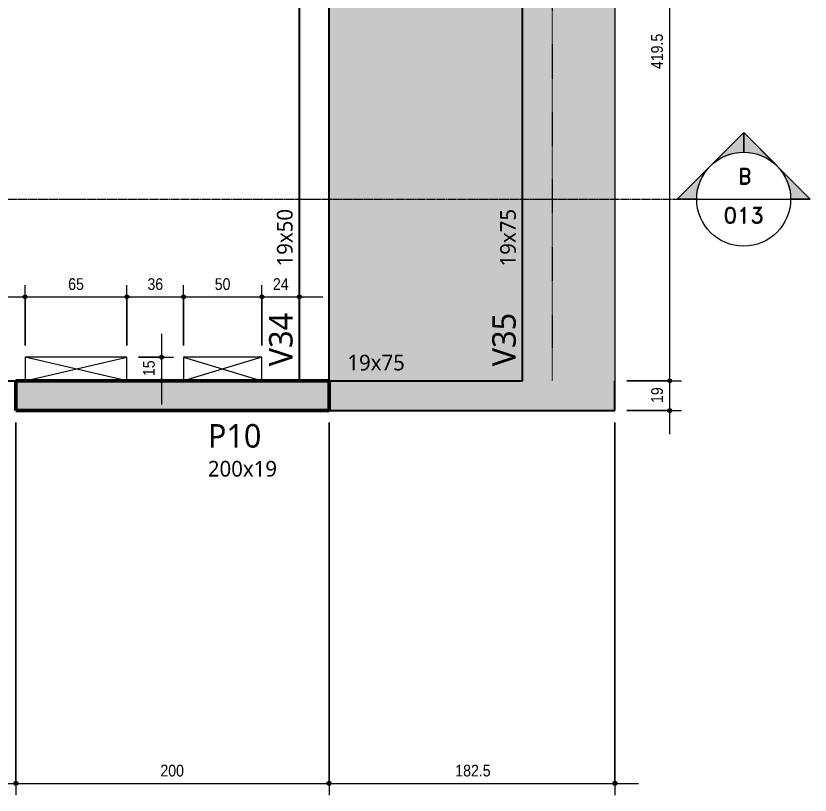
# Model space of a CAD drawing. Header units: centimetres. Extents: x -1968 to 25888, y -1244 to 84208.
# Drawn here: x 1294 to 1802, y -460 to 37 of the extents above; entities that cross this region are included whole.
import ezdxf

# ---------------------------------------------------------------- set-up
doc = ezdxf.new("R2010")
doc.units = ezdxf.units.CM
doc.linetypes.add('Aligning Line', pattern=[0.635, 0.3175, -0.3175])
doc.linetypes.add('Centro de 6 mm', pattern=[1.32, 0.6, -0.24, 0.24, -0.24])
for name, color, linetype, lineweight in [('A-ANNO-DIMS', 7, 'Continuous', 9), ('A-ANNO-DIMS-50', 7, 'Continuous', 9), ('A-FLOR', 7, 'Continuous', 18), ('G-ANNO-SYMB', 7, 'Continuous', 9), ('S-BEAM', 7, 'Continuous', 18), ('S-BEAM-IDEN', 7, 'Continuous', 9), ('S-COLS', 7, 'Continuous', 18), ('S-COLS-IDEN', 7, 'Continuous', 9)]:
    doc.layers.add(name, color=color, linetype=linetype, lineweight=lineweight)
doc.layers.add('A-DETL', color=7, linetype='Continuous', lineweight=18, true_color=0x00a600)
doc.styles.add('Fira Sans', font='', dxfattribs={"width": 0.9, "height": 7.5})
doc.styles.add('Gadugi', font='gadugi.ttf', dxfattribs={"height": 10})
doc.styles.add('Gadugi_1', font='gadugi.ttf', dxfattribs={"height": 15})
doc.styles.add('RomanD', font='romand__.ttf', dxfattribs={"height": 10})
doc.styles.get('Fira Sans').set_extended_font_data('Fira Sans')
doc.dimstyles.new('PED_R80_1_5mm_ACIMA_As_ESQ__R00', dxfattribs={"dimscale": 30.48, "dimtxt": 10.229846, "dimasz": 0.328084, "dimexe": 0.246063, "dimexo": 0.246063, "dimgap": 0.049213, "dimtad": 1, "dimdec": 1, "dimrnd": 0.5, "dimdsep": 46, "dimtxsty": 'Fira Sans', "dimblk1": 'DOTSMALL', "dimblk2": 'DOTSMALL', "dimsah": 1, "dimcen": 0.09, "dimdle": 0.492126, "dimazin": 0, "dimtfac": 1, "dimtdec": 4, "dimtix": 1, "dimtmove": 0, "dimatfit": 3, "dimfxl": 1, "dimtvp": 1, "dimtolj": 1, "dimtzin": 0, "dimarcsym": 2})

# ---------------------------------------------------------------- blocks, each defined once
blk = doc.blocks.new('Corte - M_Cabeça do corte - Preenchida-2060824-PL100 - FORMA DO PAVIMENTO TIPO')
at = {"layer": 'G-ANNO-SYMB'}
h = blk.add_hatch(color=256, dxfattribs=at)
edge = h.paths.add_edge_path(flags=0)
edge.add_line((-0.6, 0.849), (-0.6, 0.6))
edge.add_arc((-0.6, 0), 0.6, 90, 135)
edge.add_line((-1.024, 0.424), (-0.6, 0.849))
h = blk.add_hatch(color=256, dxfattribs=at)
edge = h.paths.add_edge_path(flags=0)
edge.add_line((-0.6, 0.849), (-0.176, 0.424))
edge.add_arc((-0.6, 0), 0.6, 45, 90)
edge.add_line((-0.6, 0.6), (-0.6, 0.849))
h = blk.add_hatch(color=256, dxfattribs=at)
edge = h.paths.add_edge_path(flags=0)
edge.add_line((-1.449, 0), (-1.024, 0.424))
edge.add_arc((-0.6, 0), 0.6, 135, 180)
edge.add_line((-1.2, 0), (-1.449, 0))
h = blk.add_hatch(color=256, dxfattribs=at)
edge = h.paths.add_edge_path(flags=0)
edge.add_line((0.249, 0), (0, 0))
edge.add_arc((-0.6, 0), 0.6, 360, 405)
edge.add_line((-0.176, 0.424), (0.249, 0))
for p, q in [((-0.6, 0.849), (-1.449, 0)), ((-0.6, 0.849), (-1.024, 0.424)), ((-0.6, 0.849), (0.249, 0)), ((-0.6, 0.6), (-0.6, 0.849)), ((-0.6, 0.849), (-0.6, 0.6)), ((-0.176, 0.424), (-0.6, 0.849)), ((-1.024, 0.424), (-1.449, 0)), ((0.249, 0), (-0.176, 0.424)), ((-1.449, 0), (-1.2, 0)), ((0, 0), (0.249, 0)), ((-1.2, 0), (-1.449, 0)), ((0, 0), (0.249, 0))]:
    blk.add_line(p, q, dxfattribs=at)
for start, end in [(360, 180), (90, 135), (45, 90), (135, 180), (360, 45), (180, 360)]:
    blk.add_arc((-0.6, 0), 0.6, start, end, dxfattribs=at)
blk = doc.blocks.new('DIMBLOCK70-PL100 - FORMA DO PAVIMENTO TIPO')
at = {"layer": 'A-ANNO-DIMS-50', "true_color": 0x000032}
h = blk.add_hatch(color=178, dxfattribs=at)
edge = h.paths.add_edge_path(flags=0)
edge.add_arc((1712.02, -195.75), 1.25, 0, 360)
h = blk.add_hatch(color=178, dxfattribs=at)
edge = h.paths.add_edge_path(flags=0)
edge.add_arc((1712.02, -214.75), 1.25, 0, 360)
at = {"layer": 'A-ANNO-DIMS-50', "color": 178, "true_color": 0x000032}
for p, q in [((1684.5, -195.75), (1719.52, -195.75)), ((1712.02, -195.75), (1684.5, -195.75)), ((1712.02, -229.75), (1712.02, -195.75)), ((1684.5, -214.75), (1719.52, -214.75)), ((1712.02, -214.75), (1684.5, -214.75))]:
    blk.add_line(p, q, dxfattribs=at)
for centre in [(1712.02, -195.75), (1712.02, -214.75)]:
    blk.add_circle(centre, 1.25, dxfattribs=at)
at = {"layer": 'A-ANNO-DIMS-50', "color": 0, "insert": (1700.13, -209.91), "char_height": 7.5, "width": 11.1741, "attachment_point": 1, "rotation": 90, "line_spacing_factor": 1.049215, "style": 'Fira Sans'}
blk.add_mtext('19', dxfattribs=at)
blk = doc.blocks.new('_DotSmall')
at = {"color": 0, "linetype": 'ByBlock', "const_width": 0.5}
blk.add_lwpolyline([(-0.0625, 0, 1), (0.0625, 0, 1)], format="xyb", close=True, dxfattribs=at)
blk = doc.blocks.new('DIMBLOCK71-PL100 - FORMA DO PAVIMENTO TIPO')
at = {"layer": 'A-ANNO-DIMS-50', "true_color": 0x000032}
h = blk.add_hatch(color=178, dxfattribs=at)
edge = h.paths.add_edge_path(flags=0)
edge.add_arc((1712.02, 223.75), 1.25, 0, 360)
h = blk.add_hatch(color=178, dxfattribs=at)
edge = h.paths.add_edge_path(flags=0)
edge.add_arc((1712.02, -195.75), 1.25, 0, 360)
at = {"layer": 'A-ANNO-DIMS-50', "color": 178, "true_color": 0x000032}
for p, q in [((1717.75, 223.75), (1704.52, 223.75)), ((1712.02, -195.75), (1712.02, 223.75)), ((1712.02, 223.75), (1717.75, 223.75)), ((1684.5, -195.75), (1719.52, -195.75)), ((1712.02, -195.75), (1684.5, -195.75))]:
    blk.add_line(p, q, dxfattribs=at)
for centre in [(1712.02, 223.75), (1712.02, -195.75)]:
    blk.add_circle(centre, 1.25, dxfattribs=at)
at = {"layer": 'A-ANNO-DIMS-50', "color": 0, "insert": (1700.13, 3.18), "char_height": 7.5, "width": 25.9681, "attachment_point": 1, "rotation": 90, "line_spacing_factor": 1.049215, "style": 'Fira Sans'}
blk.add_mtext('419.5', dxfattribs=at)
blk = doc.blocks.new('DIMBLOCK140-PL100 - FORMA DO PAVIMENTO TIPO')
at = {"layer": 'A-ANNO-DIMS-50', "true_color": 0x000032}
h = blk.add_hatch(color=178, dxfattribs=at)
edge = h.paths.add_edge_path(flags=0)
edge.add_arc((1200.5, -452.61), 1.25, 0, 360)
h = blk.add_hatch(color=178, dxfattribs=at)
edge = h.paths.add_edge_path(flags=0)
edge.add_arc((1294.5, -452.61), 1.25, 0, 360)
at = {"layer": 'A-ANNO-DIMS-50', "color": 178, "true_color": 0x000032}
for p, q in [((1200.5, -222.25), (1200.5, -460.11)), ((1200.5, -452.61), (1200.5, -222.25)), ((1294.5, -222.25), (1294.5, -460.11)), ((1294.5, -452.61), (1294.5, -222.25)), ((1200.5, -452.61), (1294.5, -452.61))]:
    blk.add_line(p, q, dxfattribs=at)
for centre in [(1200.5, -452.61), (1294.5, -452.61)]:
    blk.add_circle(centre, 1.25, dxfattribs=at)
at = {"layer": 'A-ANNO-DIMS-50', "color": 0, "insert": (1242.38, -440.72), "char_height": 7.5, "width": 12.2758, "attachment_point": 1, "line_spacing_factor": 1.049215, "style": 'Fira Sans'}
blk.add_mtext('94', dxfattribs=at)
blk = doc.blocks.new('DIMBLOCK141-PL100 - FORMA DO PAVIMENTO TIPO')
at = {"layer": 'A-ANNO-DIMS-50', "true_color": 0x000032}
h = blk.add_hatch(color=178, dxfattribs=at)
edge = h.paths.add_edge_path(flags=0)
edge.add_arc((1294.5, -452.61), 1.25, 0, 360)
h = blk.add_hatch(color=178, dxfattribs=at)
edge = h.paths.add_edge_path(flags=0)
edge.add_arc((1494.5, -452.61), 1.25, 0, 360)
at = {"layer": 'A-ANNO-DIMS-50', "color": 178, "true_color": 0x000032}
for p, q in [((1294.5, -222.25), (1294.5, -460.11)), ((1294.5, -452.61), (1294.5, -222.25)), ((1494.5, -222.25), (1494.5, -460.11)), ((1494.5, -452.61), (1494.5, -222.25)), ((1294.5, -452.61), (1494.5, -452.61))]:
    blk.add_line(p, q, dxfattribs=at)
for centre in [(1294.5, -452.61), (1494.5, -452.61)]:
    blk.add_circle(centre, 1.25, dxfattribs=at)
at = {"layer": 'A-ANNO-DIMS-50', "color": 0, "insert": (1386.76, -440.72), "char_height": 7.5, "width": 18.5711, "attachment_point": 1, "line_spacing_factor": 1.049215, "style": 'Fira Sans'}
blk.add_mtext('200', dxfattribs=at)
blk = doc.blocks.new('DIMBLOCK142-PL100 - FORMA DO PAVIMENTO TIPO')
at = {"layer": 'A-ANNO-DIMS-50', "true_color": 0x000032}
h = blk.add_hatch(color=178, dxfattribs=at)
edge = h.paths.add_edge_path(flags=0)
edge.add_arc((1494.5, -452.61), 1.25, 0, 360)
h = blk.add_hatch(color=178, dxfattribs=at)
edge = h.paths.add_edge_path(flags=0)
edge.add_arc((1677, -452.61), 1.25, 0, 360)
at = {"layer": 'A-ANNO-DIMS-50', "color": 178, "true_color": 0x000032}
for p, q in [((1494.5, -222.25), (1494.5, -460.11)), ((1494.5, -452.61), (1494.5, -222.25)), ((1677, -222.25), (1677, -460.11)), ((1677, -452.61), (1677, -222.25)), ((1494.5, -452.61), (1692, -452.61))]:
    blk.add_line(p, q, dxfattribs=at)
for centre in [(1494.5, -452.61), (1677, -452.61)]:
    blk.add_circle(centre, 1.25, dxfattribs=at)
at = {"layer": 'A-ANNO-DIMS-50', "color": 0, "insert": (1575.06, -440.72), "char_height": 7.5, "width": 25.6533, "attachment_point": 1, "line_spacing_factor": 1.049215, "style": 'Fira Sans'}
blk.add_mtext('182.5', dxfattribs=at)
blk = doc.blocks.new('DIMBLOCK245-PL100 - FORMA DO PAVIMENTO TIPO')
at = {"layer": 'A-ANNO-DIMS-50', "true_color": 0x000032}
h = blk.add_hatch(color=178, dxfattribs=at)
edge = h.paths.add_edge_path(flags=0)
edge.add_arc((1300.36, -142.15), 1.25, 0, 360)
h = blk.add_hatch(color=178, dxfattribs=at)
edge = h.paths.add_edge_path(flags=0)
edge.add_arc((1365.36, -142.15), 1.25, 0, 360)
at = {"layer": 'A-ANNO-DIMS-50', "color": 178, "true_color": 0x000032}
for p, q in [((1300.36, -173.18), (1300.36, -134.65)), ((1365.36, -173.18), (1365.36, -134.65)), ((1285.36, -142.15), (1365.36, -142.15)), ((1300.36, -142.15), (1300.36, -173.18)), ((1365.36, -142.15), (1365.36, -173.18))]:
    blk.add_line(p, q, dxfattribs=at)
for centre in [(1300.36, -142.15), (1365.36, -142.15)]:
    blk.add_circle(centre, 1.25, dxfattribs=at)
at = {"layer": 'A-ANNO-DIMS-50', "color": 0, "insert": (1327.88, -130.26), "char_height": 7.5, "width": 11.9611, "attachment_point": 1, "line_spacing_factor": 1.049215, "style": 'Fira Sans'}
blk.add_mtext('65', dxfattribs=at)
blk = doc.blocks.new('DIMBLOCK246-PL100 - FORMA DO PAVIMENTO TIPO')
at = {"layer": 'A-ANNO-DIMS-50', "true_color": 0x000032}
h = blk.add_hatch(color=178, dxfattribs=at)
edge = h.paths.add_edge_path(flags=0)
edge.add_arc((1365.36, -142.15), 1.25, 0, 360)
h = blk.add_hatch(color=178, dxfattribs=at)
edge = h.paths.add_edge_path(flags=0)
edge.add_arc((1401.58, -142.15), 1.25, 0, 360)
at = {"layer": 'A-ANNO-DIMS-50', "color": 178, "true_color": 0x000032}
for p, q in [((1365.36, -173.18), (1365.36, -134.65)), ((1401.58, -173.18), (1401.58, -134.65)), ((1365.36, -142.15), (1401.58, -142.15)), ((1365.36, -142.15), (1365.36, -173.18)), ((1401.58, -142.15), (1401.58, -173.18))]:
    blk.add_line(p, q, dxfattribs=at)
for centre in [(1365.36, -142.15), (1401.58, -142.15)]:
    blk.add_circle(centre, 1.25, dxfattribs=at)
at = {"layer": 'A-ANNO-DIMS-50', "color": 0, "insert": (1378.49, -130.26), "char_height": 7.5, "width": 11.9611, "attachment_point": 1, "line_spacing_factor": 1.049215, "style": 'Fira Sans'}
blk.add_mtext('36', dxfattribs=at)
blk = doc.blocks.new('DIMBLOCK247-PL100 - FORMA DO PAVIMENTO TIPO')
at = {"layer": 'A-ANNO-DIMS-50', "true_color": 0x000032}
h = blk.add_hatch(color=178, dxfattribs=at)
edge = h.paths.add_edge_path(flags=0)
edge.add_arc((1401.58, -142.15), 1.25, 0, 360)
h = blk.add_hatch(color=178, dxfattribs=at)
edge = h.paths.add_edge_path(flags=0)
edge.add_arc((1451.58, -142.15), 1.25, 0, 360)
at = {"layer": 'A-ANNO-DIMS-50', "color": 178, "true_color": 0x000032}
for p, q in [((1401.58, -173.18), (1401.58, -134.65)), ((1451.58, -173.18), (1451.58, -134.65)), ((1401.58, -142.15), (1451.58, -142.15)), ((1401.58, -142.15), (1401.58, -173.18)), ((1451.58, -142.15), (1451.58, -173.18))]:
    blk.add_line(p, q, dxfattribs=at)
for centre in [(1401.58, -142.15), (1451.58, -142.15)]:
    blk.add_circle(centre, 1.25, dxfattribs=at)
at = {"layer": 'A-ANNO-DIMS-50', "color": 0, "insert": (1421.46, -130.26), "char_height": 7.5, "width": 12.2758, "attachment_point": 1, "line_spacing_factor": 1.049215, "style": 'Fira Sans'}
blk.add_mtext('50', dxfattribs=at)
blk = doc.blocks.new('DIMBLOCK248-PL100 - FORMA DO PAVIMENTO TIPO')
at = {"layer": 'A-ANNO-DIMS-50', "true_color": 0x000032}
h = blk.add_hatch(color=178, dxfattribs=at)
edge = h.paths.add_edge_path(flags=0)
edge.add_arc((1451.58, -142.15), 1.25, 0, 360)
h = blk.add_hatch(color=178, dxfattribs=at)
edge = h.paths.add_edge_path(flags=0)
edge.add_arc((1475.5, -142.15), 1.25, 0, 360)
at = {"layer": 'A-ANNO-DIMS-50', "color": 178, "true_color": 0x000032}
for p, q in [((1451.58, -173.18), (1451.58, -134.65)), ((1475.5, -147.88), (1475.5, -134.65)), ((1451.58, -142.15), (1490.5, -142.15)), ((1451.58, -142.15), (1451.58, -173.18)), ((1475.5, -142.15), (1475.5, -147.88))]:
    blk.add_line(p, q, dxfattribs=at)
for centre in [(1451.58, -142.15), (1475.5, -142.15)]:
    blk.add_circle(centre, 1.25, dxfattribs=at)
at = {"layer": 'A-ANNO-DIMS-50', "color": 0, "insert": (1458.62, -130.26), "char_height": 7.5, "width": 11.8037, "attachment_point": 1, "line_spacing_factor": 1.049215, "style": 'Fira Sans'}
blk.add_mtext('24', dxfattribs=at)
blk = doc.blocks.new('DIMBLOCK249-PL100 - FORMA DO PAVIMENTO TIPO')
at = {"layer": 'A-ANNO-DIMS-50', "true_color": 0x000032}
h = blk.add_hatch(color=178, dxfattribs=at)
edge = h.paths.add_edge_path(flags=0)
edge.add_arc((1387.54, -180.68), 1.25, 0, 360)
h = blk.add_hatch(color=178, dxfattribs=at)
edge = h.paths.add_edge_path(flags=0)
edge.add_arc((1387.54, -195.75), 1.25, 0, 360)
at = {"layer": 'A-ANNO-DIMS-50', "color": 178, "true_color": 0x000032}
for p, q in [((1387.54, -165.68), (1387.54, -210.75)), ((1372.86, -180.68), (1395.04, -180.68)), ((1387.54, -180.68), (1372.86, -180.68)), ((1381.81, -195.75), (1395.04, -195.75)), ((1387.54, -195.75), (1381.81, -195.75))]:
    blk.add_line(p, q, dxfattribs=at)
for centre in [(1387.54, -180.68), (1387.54, -195.75)]:
    blk.add_circle(centre, 1.25, dxfattribs=at)
at = {"layer": 'A-ANNO-DIMS-50', "color": 0, "insert": (1375.65, -192.74), "char_height": 7.5, "width": 10.8594, "attachment_point": 1, "rotation": 90, "line_spacing_factor": 1.049215, "style": 'Fira Sans'}
blk.add_mtext('15', dxfattribs=at)

msp = doc.modelspace()

# ---------------------------------------------------------------- hatches: boundary and pattern name
at = {"layer": 'A-FLOR', "true_color": 0xd9d9d9}
msp.add_hatch(color=254, dxfattribs=at).paths.add_polyline_path([(1618, -195.75), (1618, 390.25), (1512.5, 390.25), (1512.5, 375.3), (1494.5, 375.3), (1494.5, -195.75)], flags=0)
at = {"layer": 'A-FLOR', "true_color": 0xe6b8b7}
msp.add_hatch(color=9, dxfattribs=at).paths.add_polyline_path([(1637, -195.75), (1677, -195.75), (1677, 390.25), (1637, 390.25)], flags=0)
at = {"layer": 'S-BEAM', "true_color": 0xccffcc}
for points in [[(1618, -195.75), (1637, -195.75), (1637, 390.25), (1618, 390.25)], [(1677, -214.75), (1677, -195.75), (1494.5, -195.75), (1494.5, -214.75)]]:
    msp.add_hatch(color=254, dxfattribs=at).paths.add_polyline_path(points, flags=0)
at = {"layer": 'S-COLS', "true_color": 0x808080}
msp.add_hatch(color=8, dxfattribs=at).paths.add_polyline_path([(1494.5, -214.75), (1494.5, -195.75), (1294.5, -195.75), (1294.5, -214.75), (1463.83, -214.75)], flags=0)

# ---------------------------------------------------------------- linework, layer by layer
at = {"lineweight": 18}
for p, q in [((1300.38, -195.67), (1365.34, -180.68)), ((1365.34, -195.67), (1300.38, -180.68)), ((1451.56, -180.68), (1401.59, -195.67)), ((1401.59, -180.68), (1451.56, -195.67))]:
    msp.add_line(p, q, dxfattribs=at)
at = {"layer": 'A-DETL', "color": 7, "linetype": 'Aligning Line'}
msp.add_line((1637, 390.25), (1637, -195.75), dxfattribs=at)
at = {"layer": 'A-FLOR'}
for p, q in [((1677, 390.25), (1677, -195.75)), ((1300.36, -180.68), (1300.36, -195.68)), ((1365.36, -180.68), (1300.36, -180.68)), ((1365.36, -195.68), (1365.36, -180.68)), ((1451.58, -180.68), (1401.58, -180.68)), ((1401.58, -180.68), (1401.58, -195.68)), ((1451.58, -195.68), (1451.58, -180.68)), ((1300.36, -195.68), (1365.36, -195.68)), ((1401.58, -195.68), (1451.58, -195.68))]:
    msp.add_line(p, q, dxfattribs=at)
at = {"layer": 'G-ANNO-SYMB', "linetype": 'Centro de 6 mm'}
msp.add_line((-1744.04, -79.8), (1729.21, -79.8), dxfattribs=at)
at = {"layer": 'G-ANNO-SYMB'}
msp.add_line((1729.21, -79.8), (1789.21, -79.8), dxfattribs=at)
at = {"layer": 'S-BEAM', "lineweight": 25}
for p, q in [((1475.5, -195.75), (1475.5, 390.25)), ((1494.5, -195.75), (1494.5, 390.25)), ((1618, -195.75), (1618, 390.25)), ((1200.5, -195.75), (1294.5, -195.75)), ((1494.5, -195.75), (1618, -195.75)), ((1677, -214.75), (1677, -195.75)), ((1494.5, -214.75), (1677, -214.75))]:
    msp.add_line(p, q, dxfattribs=at)
at = {"layer": 'S-COLS', "lineweight": 50}
for p, q in [((1294.5, -214.75), (1294.5, -195.75)), ((1294.5, -195.75), (1494.5, -195.75)), ((1494.5, -195.75), (1494.5, -214.75)), ((1494.5, -214.75), (1294.5, -214.75))]:
    msp.add_line(p, q, dxfattribs=at)

# ---------------------------------------------------------------- block references
at = {"layer": 'G-ANNO-SYMB', "extrusion": (0, 0, -1), "xscale": 49.99999999999998, "yscale": 49.99999999999998, "zscale": 49.99999999999998}
msp.add_blockref('Corte - M_Cabeça do corte - Preenchida-2060824-PL100 - FORMA DO PAVIMENTO TIPO', (-1729.21, -79.8), dxfattribs=at)

# ---------------------------------------------------------------- texts
at = {"layer": 'G-ANNO-SYMB', "char_height": 10, "attachment_point": 1, "style": 'RomanD'}
for s, insert, width in [('B', (1755.65, -60.18), 11.2236), ('013', (1746.4, -85.13), 33.6709)]:
    msp.add_mtext(s, dxfattribs=dict(at, insert=insert, width=width))
at = {"layer": 'S-BEAM-IDEN', "attachment_point": 1, "rotation": 90}
for s, insert, char_height, width, style in [('19x50', (1461.18, -122.76), 10, 44.8945, 'Gadugi'), ('19x75', (1603.68, -122.76), 10, 44.8945, 'Gadugi'), ('V34', (1456.15, -186.46), 15, 44.0928, 'Gadugi_1'), ('V35', (1598.65, -186.46), 15, 44.0928, 'Gadugi_1')]:
    msp.add_mtext(s, dxfattribs=dict(at, insert=insert, char_height=char_height, width=width, style=style))
at = {"layer": 'S-BEAM-IDEN', "insert": (1506.14, -179.09), "char_height": 10, "width": 44.8945, "attachment_point": 1, "style": 'Gadugi'}
msp.add_mtext('19x75', dxfattribs=at)
at = {"layer": 'S-COLS-IDEN', "attachment_point": 1}
for s, insert, char_height, width, style in [('P10', (1417.09, -223.35), 15, 42.4894, 'Gadugi_1'), ('200x19', (1417.09, -246.84), 10, 54.1139, 'Gadugi')]:
    msp.add_mtext(s, dxfattribs=dict(at, insert=insert, char_height=char_height, width=width, style=style))

# ---------------------------------------------------------------- dimensions: what is measured, and where the dimension line sits
at = {"layer": 'A-ANNO-DIMS', "color": 178, "true_color": 0x000032}
for base, p1, p2, override, picture, middle in [((1712.02, 223.75), (1677, -195.75), (1710.25, 223.75), {"dimpost": '<>', "dimfxl": 420.81557}, 'DIMBLOCK71-PL100 - FORMA DO PAVIMENTO TIPO', (1706.65, 14)), ((1387.54, -195.75), (1365.36, -180.68), (1389.31, -195.75), {"dimpost": '<>', "dimfxl": 28.290516}, 'DIMBLOCK249-PL100 - FORMA DO PAVIMENTO TIPO', (1382.22, -188.21)), ((1712.02, -195.75), (1677, -214.75), (1677, -195.75), {"dimpost": '<>', "dimfxl": 19}, 'DIMBLOCK70-PL100 - FORMA DO PAVIMENTO TIPO', (1706.65, -205.25))]:
    dim = msp.add_linear_dim(base=base, p1=p1, p2=p2, angle=90, dimstyle='PED_R80_1_5mm_ACIMA_As_ESQ__R00', override=override, dxfattribs=at)
    dim.commit()
    dim.dimension.update_dxf_attribs({"geometry": picture, "text_midpoint": middle})
for base, p1, p2, override, picture, middle in [((1365.36, -142.15), (1300.36, -180.68), (1365.36, -180.68), {"dimpost": '<>', "dimfxl": 65.000082}, 'DIMBLOCK245-PL100 - FORMA DO PAVIMENTO TIPO', (1332.86, -136.83)), ((1401.58, -142.15), (1365.36, -180.68), (1401.58, -180.68), {"dimpost": '<>', "dimfxl": 36.212613}, 'DIMBLOCK246-PL100 - FORMA DO PAVIMENTO TIPO', (1383.47, -136.83)), ((1451.58, -142.15), (1401.58, -180.68), (1451.58, -180.68), {"dimpost": '<>', "dimfxl": 50.000063}, 'DIMBLOCK247-PL100 - FORMA DO PAVIMENTO TIPO', (1426.58, -136.83)), ((1475.5, -142.15), (1451.58, -180.68), (1475.5, -140.38), {"dimpost": '<>', "dimfxl": 46.864286}, 'DIMBLOCK248-PL100 - FORMA DO PAVIMENTO TIPO', (1463.54, -136.9)), ((1294.5, -452.61), (1200.5, -214.75), (1294.5, -214.75), {"dimpost": '<>', "dimfxl": 93.995855}, 'DIMBLOCK140-PL100 - FORMA DO PAVIMENTO TIPO', (1247.5, -447.24)), ((1494.5, -452.61), (1294.5, -214.75), (1494.5, -214.75), {"dimpost": '<>', "dimfxl": 200}, 'DIMBLOCK141-PL100 - FORMA DO PAVIMENTO TIPO', (1394.5, -447.29)), ((1677, -452.61), (1494.5, -214.75), (1677, -214.75), {"dimpost": '<>', "dimfxl": 182.504145}, 'DIMBLOCK142-PL100 - FORMA DO PAVIMENTO TIPO', (1585.75, -447.29))]:
    dim = msp.add_linear_dim(base=base, p1=p1, p2=p2, dimstyle='PED_R80_1_5mm_ACIMA_As_ESQ__R00', override=override, dxfattribs=at)
    dim.commit()
    dim.dimension.update_dxf_attribs({"geometry": picture, "text_midpoint": middle})

doc.saveas('drawing.dxf')
